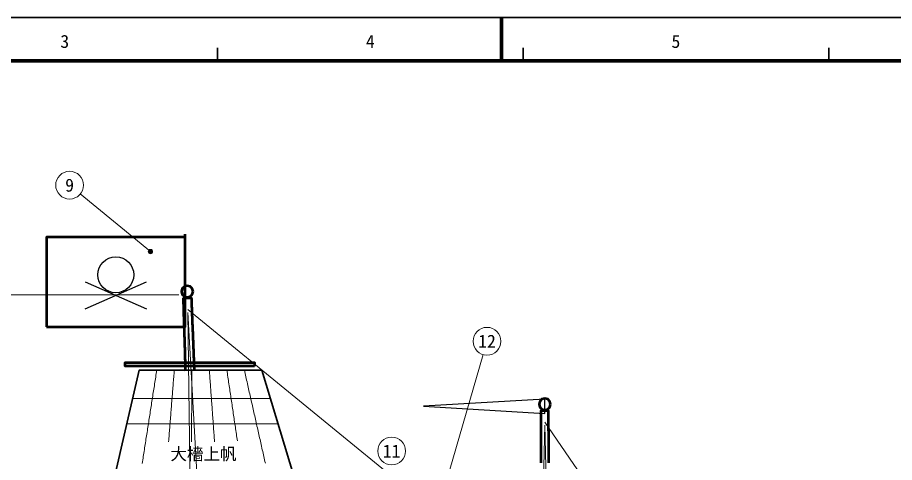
# Model space of a CAD drawing. Header units: millimetres. Extents: x -14250 to 74850, y -15000 to 48000.
# Drawn here: x 13553 to 43901, y 32606 to 48000 of the extents above; entities that cross this region are included whole.
import ezdxf
from ezdxf.enums import TextEntityAlignment as Align

# ---------------------------------------------------------------- set-up
doc = ezdxf.new("R2010")
doc.units = ezdxf.units.MM
doc.header["$LTSCALE"] = 150
for name, color, linetype, lineweight in [('外形', 7, 'Continuous', 50), ('寸法', 5, 'Continuous', 18), ('帆', 30, 'Continuous', 35), ('帆布', 30, 'Continuous', 13), ('引出線', 7, 'Continuous', 18), ('文字', 7, 'Continuous', 25), ('枠', 7, 'Continuous', 70), ('索具', 94, 'Continuous', 13), ('細部', 7, 'Continuous', 25), ('表題', 7, 'Continuous', 35)]:
    doc.layers.add(name, color=color, linetype=linetype, lineweight=lineweight)
doc.styles.add('JP', font='msgothic.ttc')
doc.dimstyles.new('JIS', dxfattribs={"dimscale": 150, "dimtxt": 2.5, "dimasz": 2.5, "dimexe": 1.5, "dimexo": 1.5, "dimgap": 0.8, "dimtad": 1, "dimdec": 0, "dimtxsty": 'JP', "dimcen": 2.5, "dimclrd": 5, "dimclre": 5, "dimclrt": 5, "dimazin": 3, "dimtfac": 1, "dimtmove": 0, "dimatfit": 3, "dimlwd": 18, "dimlwe": 18})

msp = doc.modelspace()

# ---------------------------------------------------------------- hatches: boundary and pattern name
at = {"layer": '引出線'}
h = msp.add_hatch(color=7, dxfattribs=at)
h.dxf.hatch_style = 1
h.paths.add_polyline_path([(18229.6, 39900), (18219.6, 39937.5), (18192.1, 39965), (18154.6, 39975), (18117.1, 39965), (18089.6, 39937.5), (18079.6, 39900), (18089.6, 39862.5), (18117.1, 39835), (18154.6, 39825), (18192.1, 39835), (18219.6, 39862.5)])

# ---------------------------------------------------------------- linework, layer by layer
at = {"layer": '外形'}
msp.add_line((19354.6, 38400), (19354.6, 40500), dxfattribs=at)
for points in [[(14554.6, 37300), (19354.6, 37300), (19354.6, 40400), (14554.6, 40400)], [(21748.7, 35940), (17274.8, 35940), (17274.8, 36060), (21748.7, 36060)]]:
    msp.add_lwpolyline(points, close=True, dxfattribs=at)
for points in [[(19627.9, 38520), (19601.1, 38620), (19527.9, 38693.2), (19427.9, 38720), (19327.9, 38693.2), (19254.7, 38620), (19227.9, 38520), (19254.7, 38420), (19327.9, 38346.8), (19427.9, 38320), (19527.9, 38346.8), (19601.1, 38420), (19627.9, 38520)], [(19372.9, 35774.9), (19371.1, 35834.9), (19369.2, 35894.9), (19367.4, 35954.9), (19365.6, 36014.9), (19363.7, 36074.9), (19361.9, 36134.9), (19360, 36194.9), (19358.2, 36255), (19356.3, 36315), (19354.5, 36375), (19352.7, 36435), (19350.8, 36495), (19349, 36555), (19347.1, 36615), (19345.3, 36675), (19343.4, 36735), (19341.6, 36795), (19339.8, 36855), (19337.9, 36915.1), (19336.1, 36975.1), (19334.2, 37035.1), (19332.4, 37095.1), (19330.5, 37155.1), (19328.7, 37215.1), (19326.8, 37275.1), (19325, 37335.1), (19323.2, 37395.1), (19321.3, 37455.1), (19319.5, 37515.1), (19317.6, 37575.1), (19315.8, 37635.2), (19313.9, 37695.2), (19312.1, 37755.2), (19310.3, 37815.2), (19308.4, 37875.2), (19306.6, 37935.2), (19304.7, 37995.2), (19302.9, 38055.2), (19301, 38115.2), (19299.2, 38175.2), (19297.4, 38235.2), (19295.5, 38295.3), (19363.5, 38297.6), (19431.4, 38300), (19499.4, 38302.4), (19567.3, 38304.7), (19569.7, 38244.8), (19572, 38184.8), (19574.4, 38124.8), (19576.7, 38064.8), (19579.1, 38004.8), (19581.4, 37944.8), (19583.8, 37884.8), (19586.1, 37824.8), (19588.5, 37764.8), (19590.8, 37704.8), (19593.2, 37644.8), (19595.5, 37584.9), (19597.9, 37524.9), (19600.2, 37464.9), (19602.5, 37404.9), (19604.9, 37344.9), (19607.2, 37284.9), (19609.6, 37224.9), (19611.9, 37164.9), (19614.3, 37104.9), (19616.6, 37044.9), (19619, 36984.9), (19621.3, 36924.9), (19623.7, 36865), (19626, 36805), (19628.4, 36745), (19630.7, 36685), (19633.1, 36625), (19635.4, 36565), (19637.7, 36505), (19640.1, 36445), (19642.4, 36385), (19644.8, 36325), (19647.1, 36265), (19649.5, 36205.1), (19651.8, 36145.1), (19654.2, 36085.1), (19656.5, 36025.1), (19658.9, 35965.1), (19661.2, 35905.1), (19663.6, 35845.1), (19665.9, 35785.1)], [(32000, 34620), (31973.2, 34720), (31900, 34793.2), (31800, 34820), (31700, 34793.2), (31626.8, 34720), (31600, 34620), (31626.8, 34520), (31700, 34446.8), (31800, 34420), (31900, 34446.8), (31973.2, 34520), (32000, 34620)], [(31672.6, 32590.1), (31672.8, 32650.4), (31673.1, 32710.7), (31673.3, 32771.1), (31673.6, 32831.4), (31673.8, 32891.7), (31674, 32952.1), (31674.3, 33012.4), (31674.5, 33072.7), (31674.8, 33133.1), (31675, 33193.4), (31675.3, 33253.7), (31675.5, 33314), (31675.8, 33374.4), (31676, 33434.7), (31676.3, 33495), (31676.5, 33555.4), (31676.8, 33615.7), (31677, 33676), (31677.3, 33736.4), (31677.5, 33796.7), (31677.8, 33857), (31678, 33917.4), (31678.3, 33977.7), (31678.5, 34038), (31678.8, 34098.3), (31679, 34158.7), (31679.3, 34219), (31679.5, 34279.3), (31679.8, 34339.7), (31680, 34400), (31740, 34400), (31800, 34400), (31860, 34400), (31920, 34400), (31920.2, 34339.7), (31920.5, 34279.3), (31920.7, 34219), (31921, 34158.7), (31921.2, 34098.3), (31921.5, 34038), (31921.7, 33977.7), (31922, 33917.4), (31922.2, 33857), (31922.5, 33796.7), (31922.7, 33736.4), (31923, 33676), (31923.2, 33615.7), (31923.5, 33555.4), (31923.7, 33495), (31924, 33434.7), (31924.2, 33374.4), (31924.5, 33314), (31924.7, 33253.7), (31925, 33193.4), (31925.2, 33133.1), (31925.5, 33072.7), (31925.7, 33012.4), (31926, 32952.1), (31926.2, 32891.7), (31926.4, 32831.4), (31926.7, 32771.1), (31926.9, 32710.7), (31927.2, 32650.4), (31927.4, 32590.1)]]:
    msp.add_lwpolyline(points, dxfattribs=at)
at = {"layer": '帆'}
msp.add_lwpolyline([(22009.6, 35800), (17765.1, 35800), (16419, 30000), (23760.8, 30000)], close=True, dxfattribs=at)
at = {"layer": '帆布'}
for points in [[(18371.5, 35800), (18362.1, 35740.2), (18352.8, 35680.4), (18343.5, 35620.6), (18334.2, 35560.8), (18324.9, 35501), (18315.6, 35441.2), (18306.3, 35381.4), (18296.9, 35321.6), (18287.6, 35261.9), (18278.3, 35202.1), (18269, 35142.3), (18259.7, 35082.5), (18250.4, 35022.7), (18241, 34962.9), (18231.7, 34903.1), (18222.4, 34843.3), (18213.1, 34783.5), (18203.8, 34723.7), (18194.5, 34663.9), (18185.1, 34604.1), (18175.8, 34544.3), (18166.5, 34484.5), (18157.2, 34424.7), (18147.9, 34364.9), (18138.6, 34305.2), (18129.3, 34245.4), (18119.9, 34185.6), (18110.6, 34125.8), (18101.3, 34066), (18092, 34006.2), (18082.7, 33946.4), (18073.4, 33886.6), (18064, 33826.8), (18054.7, 33767), (18045.4, 33707.2), (18036.1, 33647.4), (18026.8, 33587.6), (18017.5, 33527.8), (18008.1, 33468), (17998.8, 33408.2), (17989.5, 33348.5), (17980.2, 33288.7), (17970.9, 33228.9), (17961.6, 33169.1), (17952.2, 33109.3), (17942.9, 33049.5), (17933.6, 32989.7), (17924.3, 32929.9), (17915, 32870.1), (17905.7, 32810.3), (17896.4, 32750.5), (17887, 32690.7), (17877.7, 32630.9), (17868.4, 32571.1)], [(18977.8, 35800), (18973, 35739.6), (18968.2, 35679.2), (18963.4, 35618.8), (18958.6, 35558.3), (18953.8, 35497.9), (18949, 35437.5), (18944.2, 35377.1), (18939.4, 35316.7), (18934.6, 35256.2), (18929.8, 35195.8), (18925, 35135.4), (18920.2, 35075), (18915.4, 35014.6), (18910.6, 34954.2), (18905.8, 34893.8), (18901, 34833.3), (18896.2, 34772.9), (18891.3, 34712.5), (18886.5, 34652.1), (18881.7, 34591.7), (18876.9, 34531.2), (18872.1, 34470.8), (18867.3, 34410.4), (18862.5, 34350), (18857.7, 34289.6), (18852.9, 34229.2), (18848.1, 34168.8), (18843.3, 34108.3), (18838.5, 34047.9), (18833.7, 33987.5), (18828.9, 33927.1), (18824.1, 33866.7), (18819.3, 33806.2), (18814.5, 33745.8), (18809.7, 33685.4), (18804.9, 33625), (18800.1, 33564.6), (18795.3, 33504.2), (18790.5, 33443.8), (18785.7, 33383.3), (18780.9, 33322.9)], [(19584.2, 35800), (19584, 35739.6), (19583.8, 35679.2), (19583.6, 35618.8), (19583.4, 35558.3), (19583.2, 35497.9), (19583, 35437.5), (19582.8, 35377.1), (19582.6, 35316.7), (19582.4, 35256.2), (19582.2, 35195.8), (19582, 35135.4), (19581.8, 35075), (19581.6, 35014.6), (19581.4, 34954.2), (19581.2, 34893.8), (19581.1, 34833.3), (19580.9, 34772.9), (19580.7, 34712.5), (19580.5, 34652.1), (19580.3, 34591.7), (19580.1, 34531.2), (19579.9, 34470.8), (19579.7, 34410.4), (19579.5, 34350), (19579.3, 34289.6), (19579.1, 34229.2), (19578.9, 34168.8), (19578.7, 34108.3), (19578.5, 34047.9), (19578.3, 33987.5), (19578.1, 33927.1), (19577.9, 33866.7), (19577.7, 33806.2), (19577.5, 33745.8), (19577.4, 33685.4), (19577.2, 33625), (19577, 33564.6), (19576.8, 33504.2), (19576.6, 33443.8), (19576.4, 33383.3), (19576.2, 33322.9)], [(20190.5, 35800), (20194.9, 35739.6), (20199.3, 35679.2), (20203.8, 35618.8), (20208.2, 35558.3), (20212.6, 35497.9), (20217, 35437.5), (20221.4, 35377.1), (20225.8, 35316.7), (20230.3, 35256.2), (20234.7, 35195.8), (20239.1, 35135.4), (20243.5, 35075), (20247.9, 35014.6), (20252.3, 34954.2), (20256.7, 34893.8), (20261.2, 34833.3), (20265.6, 34772.9), (20270, 34712.5), (20274.4, 34652.1), (20278.8, 34591.7), (20283.2, 34531.2), (20287.6, 34470.8), (20292.1, 34410.4), (20296.5, 34350), (20300.9, 34289.6), (20305.3, 34229.2), (20309.7, 34168.8), (20314.1, 34108.3), (20318.5, 34047.9), (20323, 33987.5), (20327.4, 33927.1), (20331.8, 33866.7), (20336.2, 33806.2), (20340.6, 33745.8), (20345, 33685.4), (20349.4, 33625), (20353.9, 33564.6), (20358.3, 33504.2), (20362.7, 33443.8), (20367.1, 33383.3), (20371.5, 33322.9)], [(20796.9, 35800), (20805.8, 35740.2), (20814.7, 35680.4), (20823.7, 35620.6), (20832.6, 35560.8), (20841.5, 35501), (20850.5, 35441.2), (20859.4, 35381.4), (20868.3, 35321.6), (20877.2, 35261.9), (20886.2, 35202.1), (20895.1, 35142.3), (20904, 35082.5), (20913, 35022.7), (20921.9, 34962.9), (20930.8, 34903.1), (20939.8, 34843.3), (20948.7, 34783.5), (20957.6, 34723.7), (20966.6, 34663.9), (20975.5, 34604.1), (20984.4, 34544.3), (20993.3, 34484.5), (21002.3, 34424.7), (21011.2, 34364.9), (21020.1, 34305.2), (21029.1, 34245.4), (21038, 34185.6), (21046.9, 34125.8), (21055.9, 34066), (21064.8, 34006.2), (21073.7, 33946.4), (21082.6, 33886.6), (21091.6, 33826.8), (21100.5, 33767), (21109.4, 33707.2), (21118.4, 33647.4), (21127.3, 33587.6), (21136.2, 33527.8), (21145.2, 33468), (21154.1, 33408.2), (21163, 33348.5)], [(21403.2, 35800), (21416.4, 35741.4), (21429.7, 35682.8), (21442.9, 35624.2), (21456.1, 35565.7), (21469.3, 35507.1), (21482.5, 35448.5), (21495.8, 35389.9), (21509, 35331.3), (21522.2, 35272.7), (21535.4, 35214.1), (21548.6, 35155.6), (21561.9, 35097), (21575.1, 35038.4), (21588.3, 34979.8), (21601.5, 34921.2), (21614.7, 34862.6), (21628, 34804), (21641.2, 34745.5), (21654.4, 34686.9), (21667.6, 34628.3), (21680.8, 34569.7), (21694.1, 34511.1), (21707.3, 34452.5), (21720.5, 34393.9), (21733.7, 34335.4), (21746.9, 34276.8), (21760.1, 34218.2), (21773.4, 34159.6), (21786.6, 34101), (21799.8, 34042.4), (21813, 33983.8), (21826.2, 33925.3), (21839.5, 33866.7), (21852.7, 33808.1), (21865.9, 33749.5), (21879.1, 33690.9), (21892.3, 33632.3), (21905.6, 33573.7), (21918.8, 33515.2), (21932, 33456.6), (21945.2, 33398), (21958.4, 33339.4), (21971.7, 33280.8), (21984.9, 33222.2), (21998.1, 33163.6), (22011.3, 33105.1), (22024.5, 33046.5), (22037.8, 32987.9), (22051, 32929.3), (22064.2, 32870.7), (22077.4, 32812.1), (22090.6, 32753.5), (22103.9, 32694.9), (22117.1, 32636.4), (22130.3, 32577.8)], [(22307.3, 34814), (22246.9, 34814), (22186.5, 34814), (22126.1, 34814), (22065.7, 34814), (22005.3, 34814), (21944.9, 34814), (21884.5, 34814), (21824.1, 34814), (21763.7, 34814), (21703.4, 34814), (21643, 34814), (21582.6, 34814), (21522.2, 34814), (21461.8, 34814), (21401.4, 34814), (21341, 34814), (21280.6, 34814), (21220.2, 34814), (21159.8, 34814), (21099.4, 34814), (21039, 34814), (20978.6, 34814), (20918.3, 34814), (20857.9, 34814), (20797.5, 34814), (20737.1, 34814), (20676.7, 34814), (20616.3, 34814), (20555.9, 34814), (20495.5, 34814), (20435.1, 34814), (20374.7, 34814), (20314.3, 34814), (20253.9, 34814), (20193.5, 34814), (20133.2, 34814), (20072.8, 34814), (20012.4, 34814), (19952, 34814), (19891.6, 34814), (19831.2, 34814), (19770.8, 34814), (19710.4, 34814), (19650, 34814), (19589.6, 34814), (19529.2, 34814), (19468.8, 34814), (19408.4, 34814), (19348, 34814), (19287.7, 34814), (19227.3, 34814), (19166.9, 34814), (19106.5, 34814), (19046.1, 34814), (18985.7, 34814), (18925.3, 34814), (18864.9, 34814), (18804.5, 34814), (18744.1, 34814), (18683.7, 34814), (18623.3, 34814), (18562.9, 34814), (18502.6, 34814), (18442.2, 34814), (18381.8, 34814), (18321.4, 34814), (18261, 34814), (18200.6, 34814), (18140.2, 34814), (18079.8, 34814), (18019.4, 34814), (17959, 34814), (17898.6, 34814), (17838.2, 34814), (17777.8, 34814), (17717.4, 34814), (17657.1, 34814), (17596.7, 34814), (17536.3, 34814)], [(22570, 33944), (22509.8, 33944), (22449.6, 33944), (22389.4, 33944), (22329.2, 33944), (22269.1, 33944), (22208.9, 33944), (22148.7, 33944), (22088.5, 33944), (22028.3, 33944), (21968.2, 33944), (21908, 33944), (21847.8, 33944), (21787.6, 33944), (21727.4, 33944), (21667.3, 33944), (21607.1, 33944), (21546.9, 33944), (21486.7, 33944), (21426.6, 33944), (21366.4, 33944), (21306.2, 33944), (21246, 33944), (21185.8, 33944), (21125.7, 33944), (21065.5, 33944), (21005.3, 33944), (20945.1, 33944), (20884.9, 33944), (20824.8, 33944), (20764.6, 33944), (20704.4, 33944), (20644.2, 33944), (20584, 33944), (20523.9, 33944), (20463.7, 33944), (20403.5, 33944), (20343.3, 33944), (20283.1, 33944), (20223, 33944), (20162.8, 33944), (20102.6, 33944), (20042.4, 33944), (19982.2, 33944), (19922.1, 33944), (19861.9, 33944), (19801.7, 33944), (19741.5, 33944), (19681.4, 33944), (19621.2, 33944), (19561, 33944), (19500.8, 33944), (19440.6, 33944), (19380.5, 33944), (19320.3, 33944), (19260.1, 33944), (19199.9, 33944), (19139.7, 33944), (19079.6, 33944), (19019.4, 33944), (18959.2, 33944), (18899, 33944), (18838.8, 33944), (18778.7, 33944), (18718.5, 33944), (18658.3, 33944), (18598.1, 33944), (18537.9, 33944), (18477.8, 33944), (18417.6, 33944), (18357.4, 33944), (18297.2, 33944), (18237, 33944), (18176.9, 33944), (18116.7, 33944), (18056.5, 33944), (17996.3, 33944), (17936.1, 33944), (17876, 33944), (17815.8, 33944), (17755.6, 33944), (17695.4, 33944), (17635.3, 33944), (17575.1, 33944), (17514.9, 33944), (17454.7, 33944), (17394.5, 33944), (17334.4, 33944)]]:
    msp.add_lwpolyline(points, dxfattribs=at)
at = {"layer": '引出線'}
for p, q in [((15725.5, 41895.3), (18154.6, 39900)), ((29666.3, 36339), (26000, 23700))]:
    msp.add_line(p, q, dxfattribs=at)
for centre, radius in [((15354.6, 42200), 480), ((18154.6, 39900), 75), ((29800, 36800), 480), ((26500, 33000), 480)]:
    msp.add_circle(centre, radius, dxfattribs=at)
at = {"layer": '枠'}
msp.add_line((30300, 46500), (30300, 48000), dxfattribs=at)
msp.add_lwpolyline([(-11250, -13500), (73350, -13500), (73350, 46500), (-11250, 46500)], close=True, dxfattribs=at)
at = {"layer": '索具'}
for points in [[(19445.4, 37900), (31800, 27800)], [(19543.3, 30800), (19448.9, 37800)], [(19843.3, 30800), (19448.9, 37800)], [(31800, 34000), (43837.4, 16447.1)], [(31650, 27700), (31800, 33900)], [(31950, 27700), (31800, 33900)]]:
    msp.add_lwpolyline(points, dxfattribs=at)
at = {"layer": '細部'}
for p, q in [((15898.6, 37920), (18010.6, 38850)), ((15898.6, 38850), (18010.6, 37920))]:
    msp.add_line(p, q, dxfattribs=at)
msp.add_lwpolyline([(31800, 34800), (27600, 34550), (31800, 34300)], close=True, dxfattribs=at)
msp.add_circle((16954.6, 39098), 620, dxfattribs=at)
at = {"layer": '表題'}
for p, q in [((20475, 46500), (20475, 46950)), ((31050, 46500), (31050, 46950)), ((41625, 46500), (41625, 46950))]:
    msp.add_line(p, q, dxfattribs=at)
msp.add_lwpolyline([(-14250, -15000), (74850, -15000), (74850, 48000), (-14250, 48000)], close=True, dxfattribs=at)

# ---------------------------------------------------------------- texts
at = {"layer": '文字', "style": 'JP'}
for s, height, p in [('3', 450, (15187.5, 47175)), ('4', 450, (25762.5, 47175)), ('5', 450, (36337.5, 47175)), ('9', 450, (15354.6, 42200)), ('12', 450, (29800, 36800)), ('大檣上帆', 420, (19988.6, 32900)), ('11', 450, (26500, 33000))]:
    msp.add_text(s, height=height, dxfattribs=at).set_placement(p, align=Align.MIDDLE_CENTER)

# ---------------------------------------------------------------- dimensions: what is measured, and where the dimension line sits
at = {"layer": '寸法'}
msp.add_linear_dim(base=(-7600, 0), p1=(2600, 0), p2=(19354.6, 38400), angle=90, text='竜骨下面から大檣トラック <>', dimstyle='JIS', dxfattribs=at).render()

doc.saveas('drawing.dxf')
